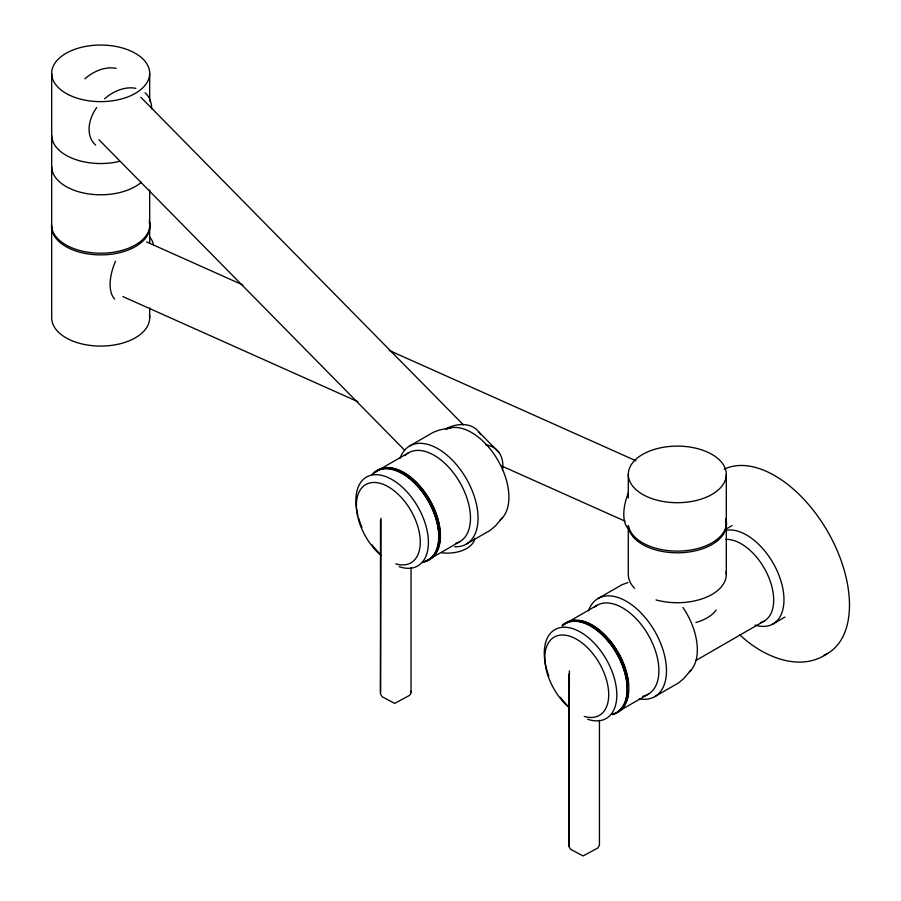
<?xml version="1.0" encoding="UTF-8"?>
<svg xmlns="http://www.w3.org/2000/svg" width="901" height="901" viewBox="0 0 901 901"><rect width="100%" height="100%" fill="white"/><g stroke="black" fill="none" stroke-linecap="round" stroke-linejoin="round"><path stroke-width="1.35" d="M380.988 518.39L380.492 693.905L382.114 696.721L394.672 703.399L409.403 695.459L410.529 694.243L411.025 691.281M599.447 720.35L599.447 845.206L597.825 848.01L583.093 855.95L570.536 849.26L568.914 846.456L568.914 673.903M569.398 670.93L568.914 846.456M502.623 517.546L495.122 526.218L490.144 530.351L466.324 544.103M691.044 670.096L683.544 678.757L678.566 682.902L654.745 696.653M409.662 445.961L433.482 432.21L439.553 429.957L450.804 427.795M378.229 470.299L408.547 452.786M429.529 559.149L459.848 541.647M598.084 598.512L621.904 584.76L627.974 582.508M726.15 528.988L732.108 525.553M566.65 622.85L596.969 605.337M695.628 660.658L764.161 621.093M648.269 694.198L617.951 711.7A51.301 29.62 60 0 0 625.249 703.827M773.024 623.942L784.94 617.061M827.591 653.439C799.457 673.126 761.739 655.951 739.721 634.732M146.548 241.907L242.876 284.986M389.277 350.466L635.847 460.738M122.874 296.575L357.888 401.688M501.722 466.02L625.012 521.161M479.084 432.221L498.76 452.201M140.894 97.319L463.441 424.9M98.93 139.711L404.707 450.263M726.307 474.399A49.003 28.291 0 0 1 652.797 498.906A49.003 28.291 0 0 1 652.797 449.903A49.003 28.291 0 0 1 726.307 474.399L726.307 574.433M628.301 474.399L628.301 498.016M628.301 527.198L628.301 574.433A49.003 28.291 0 0 0 634.552 588.263M411.025 567.799L411.025 692.655M380.492 519.978L380.492 692.531M149.679 73.341L149.679 101.149M149.679 190.01L149.679 243.371M149.679 307.962L149.679 317.794M51.672 73.341L51.672 317.794A49.003 28.291 0 0 0 103.086 346.052A49.003 28.291 0 0 0 149.442 315.023M724.28 469.173A105.665 61.009 60 0 1 830.395 536.455A105.665 61.009 60 0 1 824.021 655.241M725.857 530.329A52.832 30.499 60 0 1 780.885 580.818A52.832 30.499 60 0 1 755.083 625.091M725.879 539.384A45.94 26.523 60 0 1 768.643 577.09A45.94 26.523 60 0 1 760.545 622.614M373.498 473.735A51.684 29.846 60 0 1 429.214 498.929A51.684 29.846 60 0 1 425.362 561.267M372.034 474.579A51.684 29.846 60 0 1 428.257 500.652A51.684 29.846 60 0 1 422.727 562.382M562.731 625.395A51.684 29.846 60 0 1 618.638 653.236A51.684 29.846 60 0 1 612.601 714.088M562.134 625.418A51.684 29.846 60 0 1 617.185 654.081A51.684 29.846 60 0 1 612.32 714.662M374.839 472.439A51.301 29.62 60 0 1 429.54 503.4A51.301 29.62 60 0 1 422.569 562.033M381.089 555.433A45.174 26.084 60 0 1 361.932 487.689A45.174 26.084 60 0 1 414.629 517.917A45.174 26.084 60 0 1 395.798 563.868M357.888 515.575A51.301 29.62 60 0 1 381.765 475.379A51.301 29.62 60 0 1 427.344 531.748A51.301 29.62 60 0 1 399.211 566.673M380.143 554.126A51.301 29.62 60 0 1 371.978 544.7M361.965 527.367A51.301 29.62 60 0 1 358.621 518.188M562.348 625.733A51.301 29.62 60 0 1 616.487 653.304A51.301 29.62 60 0 1 613.288 713.975M568.497 707.105A45.174 26.084 60 0 1 550.748 639.811A45.174 26.084 60 0 1 603.242 670.907A45.174 26.084 60 0 1 584.208 716.419M548.799 675.987A51.301 29.62 60 0 1 566.357 627.31A51.301 29.62 60 0 1 615.214 681.719A51.301 29.62 60 0 1 587.632 719.223M568.565 706.677A51.301 29.62 60 0 1 560.399 697.25M141.423 182.216A49.003 28.291 0 0 1 86.451 193.569A49.003 28.291 0 0 1 51.672 166.494M446.198 429.338A52.832 30.499 60 0 1 497.453 459.499A52.832 30.499 60 0 1 499.965 520.068M375.39 472.349A51.301 29.62 60 0 1 383.725 468.261M384.918 468.07A51.301 29.62 60 0 1 389.998 468.013M391.316 468.171A51.301 29.62 60 0 1 440.105 533.291M440.082 538.359A51.301 29.62 60 0 1 426.342 560.591M400.055 458.249A56.662 32.718 60 0 1 464.803 476.133A56.662 32.718 60 0 1 454.757 546.727M404.853 455.658A51.301 29.62 60 0 1 459.848 482.407A51.301 29.62 60 0 1 455.523 543.416M682.958 607.454A52.832 30.499 60 0 1 689.321 671.842M562.945 625.711A51.301 29.62 60 0 1 575.829 620.44M578.419 620.564A51.301 29.62 60 0 1 628.447 684.625M628.402 692.227A51.301 29.62 60 0 1 625.812 702.656M588.466 610.799A56.662 32.718 60 0 1 654.745 631.218A56.662 32.718 60 0 1 639.293 698.827M594.131 607.387A51.301 29.62 60 0 1 649.261 636.714A51.301 29.62 60 0 1 642.773 696.236M725.924 520.249A49.161 28.381 0 0 1 682.125 552.662A49.161 28.381 0 0 1 628.2 525.801M725.924 518.559A49.161 28.381 0 0 1 683.33 550.894A49.161 28.381 0 0 1 628.38 525.508M149.307 222.344A49.161 28.381 0 0 1 104.302 254.814A49.161 28.381 0 0 1 51.526 226.511M149.307 220.655A49.161 28.381 0 0 1 104.302 253.136A49.161 28.381 0 0 1 51.526 224.822M474.703 538.269A27.571 15.914 0 0 1 441.817 552.842M716.216 610A42.11 24.316 0 0 1 695.921 622.501M485.583 444.779A35.984 25.543 -44.6 0 1 502.488 469.905M445.59 428.955A35.984 25.543 -44.6 0 1 480.47 434.338M84.863 78.815A35.984 25.543 -44.6 0 1 116.139 68.352M145.05 92.814A35.984 25.543 -44.6 0 1 151.638 108.875M95.664 145.106A35.984 25.543 -44.6 0 1 96.7 107.501M104.539 98.806A35.984 25.543 -44.6 0 1 135.814 88.343M149.577 237.121A35.984 17.997 -65.9 0 1 153.418 244.52M114.731 299.087A35.984 17.997 -65.9 0 1 115.519 261.234M628.279 528.696A35.984 17.997 -65.9 0 1 628.402 492.824M726.071 571.662A49.003 28.291 0 0 1 705.382 597.622A49.003 28.291 0 0 1 656.052 599.92M119.428 161.38A49.003 28.291 0 0 1 51.672 135.24M68.363 94.616A49.003 28.291 0 0 0 148.744 78.86A49.003 28.291 0 0 0 84.931 46.548A49.003 28.291 0 0 0 68.363 94.616"/></g></svg>
